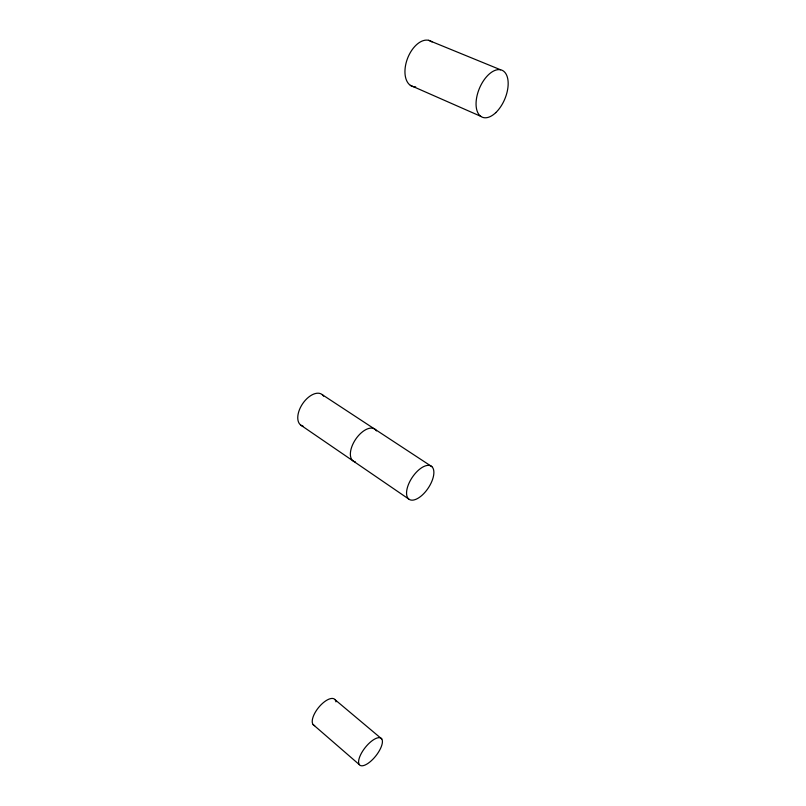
<?xml version="1.0" encoding="UTF-8"?>
<svg xmlns="http://www.w3.org/2000/svg" width="806" height="806" viewBox="0 0 806 806"><rect width="100%" height="100%" fill="white"/><g stroke="black" fill="none" stroke-linecap="round" stroke-linejoin="round"><path stroke-width="1.21" d="M428.591 40.32L500.556 69.769M410.345 85.335L480.769 116.326M322.37 394.749L431.835 466.614A19.928 9.612 -56.2 0 1 420.651 496.446A19.928 9.612 -56.2 0 1 408.168 485.232A19.928 9.612 -56.2 0 1 431.835 466.614M300.648 425.034L408.803 499.085M335.236 699.87L381.762 738.931A17.148 6.75 -51.5 0 1 368.282 763.191A17.148 6.75 -51.5 0 1 361.501 753.066A17.148 6.75 -51.5 0 1 381.762 738.931M313.131 724.594L359.355 764.652M314.683 725.682A16.664 7.234 -51 0 1 319.7 706.207A16.664 7.234 -51 0 1 335.961 701.855M415.705 86.887A24.452 14.377 -68.9 0 1 407.272 59.13A24.452 14.377 -68.9 0 1 432.006 41.942M355.386 461.939A19.273 10.186 -56.2 0 1 355.678 439.23A19.273 10.186 -56.2 0 1 376.473 430.908M303.187 426.223A18.659 10.68 -56.2 0 1 302.653 403.685A18.659 10.68 -56.2 0 1 323.619 396.179M495.761 112.649A25.46 13.762 -67.3 0 0 503.821 71.341A25.46 13.762 -67.3 0 0 476.749 97.093A25.46 13.762 -67.3 0 0 495.761 112.649"/></g></svg>
